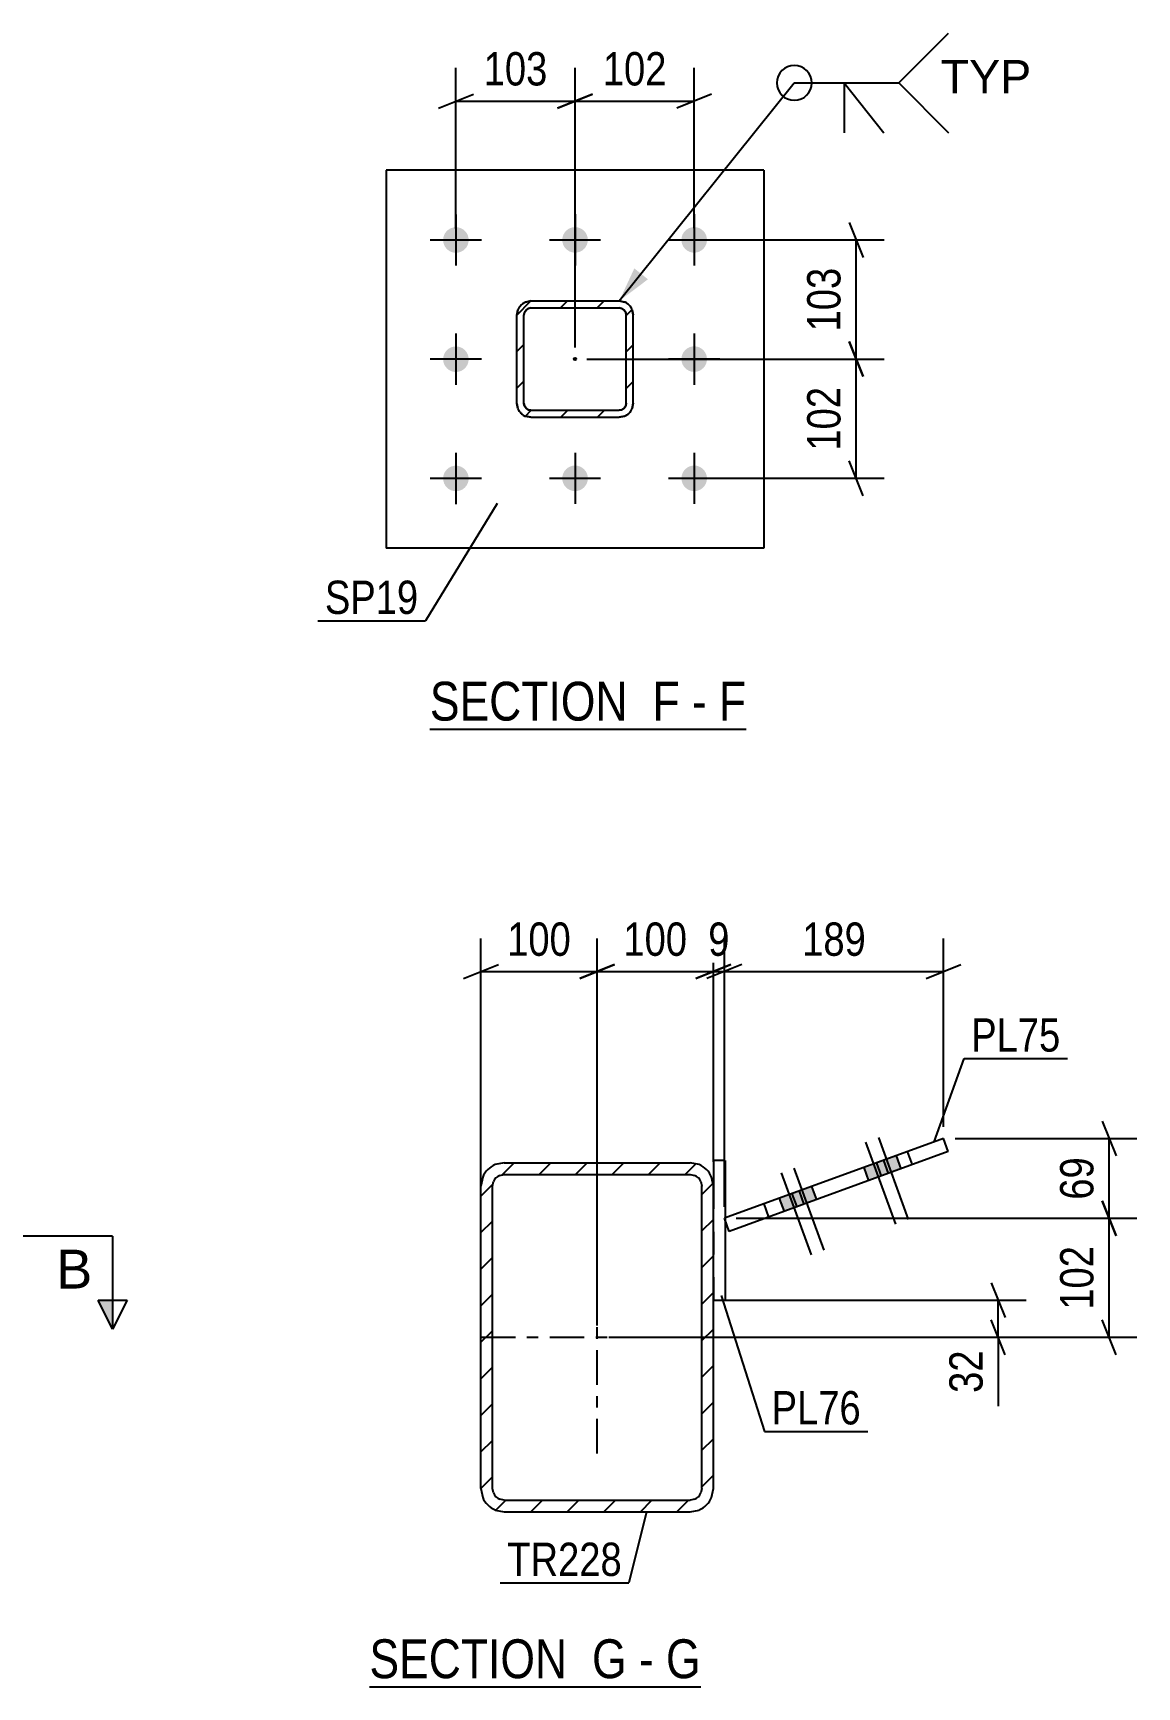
# Model space of a CAD drawing. Header units: millimetres. Extents: x -97 to 744, y -335 to 259.
# Drawn here: x 400.9 to 495.9, y -104.8 to 37.4 of the extents above; entities that cross this region are included whole.
import ezdxf

# ---------------------------------------------------------------- set-up
doc = ezdxf.new("R2010")
doc.units = ezdxf.units.MM
doc.linetypes.add('DXK_LINE_DOT2', pattern=[3.9198, 1.9599, -1.9599])
doc.linetypes.add('DXK_LINE_DOT3', pattern=[5.9187, 2.979, -0.9799, 0.9799, -0.9799])
doc.styles.add('Arial', font='ARIAL.TTF', dxfattribs={"height": 0.2})
doc.styles.add('Arial Narrow', font='ARIALN.TTF', dxfattribs={"height": 0.2})

# ---------------------------------------------------------------- blocks, each defined once
blk = doc.blocks.new('Unknown-761646924-16 - 5606')
at = {"color": 6, "linetype": 'Continuous'}
blk.add_line((435.05, -22.42), (462.26, -22.42), dxfattribs=at)
at = {"color": 0, "linetype": 'Continuous'}
for points in [[(453.15, -21.67), (453.15, -18.17), (435.05, -18.17), (435.05, -21.67)], [(456.55, -21.67), (456.55, -18.17), (454.2, -18.17), (454.2, -21.67)], [(458.87, -21.67), (458.87, -18.17), (457.6, -18.17), (457.6, -21.67)], [(462.26, -21.67), (462.26, -18.17), (459.92, -18.17), (459.92, -21.67)]]:
    blk.add_wipeout(points, dxfattribs=at)
at = {"color": 7, "linetype": 'Continuous', "style": 'Arial Narrow'}
for s, p in [('SECTION ', (435.05, -21.67)), ('F', (454.2, -21.67)), ('F', (459.92, -21.67)), ('-', (457.6, -21.67))]:
    blk.add_text(s, height=3.34, dxfattribs=at).set_placement(p)
blk = doc.blocks.new('Unknown-761646924-17 - 1376')
at = {"color": 6, "linetype": 'Continuous'}
blk.add_line((429.85, -104.75), (458.35, -104.75), dxfattribs=at)
at = {"color": 0, "linetype": 'Continuous'}
for points in [[(447.95, -104), (447.95, -100.5), (429.85, -100.5), (429.85, -104)], [(451.99, -104), (451.99, -100.5), (449, -100.5), (449, -104)], [(454.31, -104), (454.31, -100.5), (453.04, -100.5), (453.04, -104)], [(458.35, -104), (458.35, -100.5), (455.36, -100.5), (455.36, -104)]]:
    blk.add_wipeout(points, dxfattribs=at)
at = {"color": 7, "linetype": 'Continuous', "style": 'Arial Narrow'}
for s, p in [('SECTION ', (429.85, -104)), ('G', (449, -104)), ('G', (455.36, -104)), ('-', (453.04, -104))]:
    blk.add_text(s, height=3.34, dxfattribs=at).set_placement(p)
blk = doc.blocks.new('Part-761646924-5647 - 5606')
at = {"linetype": 'Continuous'}
h = blk.add_hatch(dxfattribs=at)
h.set_pattern_fill('', scale=0.7, style=0, pattern_type=0)
h.set_pattern_definition([(45, (443.743, 14.405), (-1.57154, 1.57154), [])])
h.paths.add_polyline_path([(451.34, 14.41), (443.74, 14.41), (443.28, 14.31), (442.89, 14.05), (442.63, 13.66), (442.54, 13.2), (442.54, 5.6), (442.63, 5.15), (442.89, 4.76), (443.28, 4.5), (443.74, 4.41), (451.34, 4.41), (451.8, 4.5), (452.19, 4.76), (452.45, 5.15), (452.54, 5.61), (452.54, 13.21), (452.45, 13.66), (452.19, 14.05), (451.8, 14.31)])
h.paths.add_polyline_path([(451.9, 13.43), (451.94, 13.21), (451.94, 5.61), (451.9, 5.38), (451.77, 5.18), (451.57, 5.05), (451.34, 5.01), (443.74, 5.01), (443.51, 5.05), (443.32, 5.18), (443.19, 5.38), (443.14, 5.6), (443.14, 13.2), (443.19, 13.43), (443.32, 13.63), (443.51, 13.76), (443.74, 13.81), (451.34, 13.81), (451.57, 13.76), (451.77, 13.63)])
blk.add_hatch(color=30, dxfattribs=at).paths.add_polyline_path([(447.54, 9.31, -1), (447.54, 9.51, -1)])
at = {"color": 7, "linetype": 'DXK_LINE_DOT2'}
for p, q in [((443.28, 14.31), (443.74, 14.41)), ((443.74, 14.41), (451.34, 14.41)), ((451.34, 14.41), (451.8, 14.31)), ((442.54, 13.2), (442.63, 13.66)), ((442.54, 5.6), (442.54, 13.2)), ((443.19, 13.43), (443.14, 13.2)), ((443.14, 5.6), (443.14, 13.2)), ((443.32, 13.63), (443.19, 13.43)), ((443.51, 13.76), (443.32, 13.63)), ((443.74, 13.81), (443.51, 13.76)), ((443.74, 13.81), (451.34, 13.81)), ((451.57, 13.76), (451.34, 13.81)), ((451.77, 13.63), (451.57, 13.76)), ((451.9, 13.43), (451.77, 13.63)), ((451.94, 13.21), (451.9, 13.43)), ((451.94, 5.61), (451.94, 13.21)), ((452.45, 13.66), (452.54, 13.21)), ((452.54, 5.61), (452.54, 13.21)), ((442.63, 5.15), (442.54, 5.6)), ((443.14, 5.6), (443.19, 5.38)), ((443.19, 5.38), (443.32, 5.18)), ((443.74, 4.41), (443.28, 4.5)), ((443.32, 5.18), (443.51, 5.05)), ((443.51, 5.05), (443.74, 5.01)), ((443.74, 5.01), (451.34, 5.01)), ((443.74, 4.41), (451.34, 4.41)), ((451.34, 5.01), (451.57, 5.05)), ((451.8, 4.5), (451.34, 4.41)), ((451.57, 5.05), (451.77, 5.18)), ((451.77, 5.18), (451.9, 5.38)), ((451.9, 5.38), (451.94, 5.61)), ((452.54, 5.61), (452.45, 5.15))]:
    blk.add_line(p, q, dxfattribs=at)
at = {"color": 2, "linetype": 'Continuous'}
for p, q in [((443.74, 14.41), (443.28, 14.31)), ((443.74, 14.41), (443.74, 14.41)), ((443.74, 14.41), (451.34, 14.41)), ((451.34, 14.41), (451.34, 14.41)), ((451.8, 14.31), (451.34, 14.41)), ((442.63, 13.66), (442.54, 13.2)), ((442.54, 13.2), (442.54, 13.2)), ((442.54, 5.6), (442.54, 13.2)), ((443.14, 13.2), (443.19, 13.43)), ((443.14, 13.2), (443.14, 13.2)), ((443.14, 5.6), (443.14, 13.2)), ((443.19, 13.43), (443.32, 13.63)), ((443.32, 13.63), (443.51, 13.76)), ((443.51, 13.76), (443.74, 13.81)), ((443.74, 13.81), (443.74, 13.81)), ((443.74, 13.81), (451.34, 13.81)), ((451.34, 13.81), (451.34, 13.81)), ((451.34, 13.81), (451.57, 13.76)), ((451.57, 13.76), (451.77, 13.63)), ((451.77, 13.63), (451.9, 13.43)), ((451.9, 13.43), (451.94, 13.21)), ((451.94, 13.21), (451.94, 13.21)), ((451.94, 5.61), (451.94, 13.21)), ((452.54, 13.21), (452.45, 13.66)), ((452.54, 13.21), (452.54, 13.21)), ((452.54, 5.61), (452.54, 13.21)), ((442.54, 5.6), (442.54, 5.6)), ((442.54, 5.6), (442.63, 5.15)), ((443.14, 5.6), (443.14, 5.6)), ((443.19, 5.38), (443.14, 5.6)), ((443.32, 5.18), (443.19, 5.38)), ((443.28, 4.5), (443.74, 4.41)), ((443.51, 5.05), (443.32, 5.18)), ((443.74, 5.01), (443.51, 5.05)), ((443.74, 5.01), (443.74, 5.01)), ((443.74, 5.01), (451.34, 5.01)), ((443.74, 4.41), (443.74, 4.41)), ((443.74, 4.41), (451.34, 4.41)), ((451.57, 5.05), (451.34, 5.01)), ((451.34, 5.01), (451.34, 5.01)), ((451.34, 4.41), (451.8, 4.5)), ((451.34, 4.41), (451.34, 4.41)), ((451.77, 5.18), (451.57, 5.05)), ((451.9, 5.38), (451.77, 5.18)), ((451.94, 5.61), (451.9, 5.38)), ((451.94, 5.61), (451.94, 5.61)), ((452.45, 5.15), (452.54, 5.61)), ((452.54, 5.61), (452.54, 5.61))]:
    blk.add_line(p, q, dxfattribs=at)
at = {"color": 7, "linetype": 'DXK_LINE_DOT3'}
blk.add_line((447.54, 9.41), (447.54, 9.41), dxfattribs=at)
at = {"color": 30, "linetype": 'DXK_LINE_DOT3'}
blk.add_line((447.54, 9.41), (447.54, 9.41), dxfattribs=at)
at = {"color": 30, "linetype": 'Continuous'}
blk.add_circle((447.54, 9.41), 0.1, dxfattribs=at)
at = {"color": 7, "linetype": 'DXK_LINE_DOT2'}
for centre, start, end in [((443.74, 13.2), 112.5008, 157.5008), ((451.34, 13.21), 22.5008, 67.5008), ((443.74, 5.6), 202.5008, 247.5008), ((451.34, 5.61), 292.5008, 337.5008)]:
    blk.add_arc(centre, 1.2, start, end, dxfattribs=at)
at = {"color": 2, "linetype": 'Continuous'}
for centre, start, end in [((443.74, 13.2), 112.5008, 157.5008), ((451.34, 13.21), 22.5008, 67.5008), ((443.74, 5.6), 202.5008, 247.5008), ((451.34, 5.61), 292.5008, 337.5008)]:
    blk.add_arc(centre, 1.2, start, end, dxfattribs=at)
blk = doc.blocks.new('Part-761646924-5652 - 5606')
at = {"color": 2, "linetype": 'Continuous'}
for p, q in [((463.79, 25.66), (431.29, 25.65)), ((431.29, 25.65), (431.29, -6.85)), ((463.79, 25.66), (463.79, -6.84)), ((463.79, -6.84), (431.29, -6.85))]:
    blk.add_line(p, q, dxfattribs=at)
blk = doc.blocks.new('Bolt-761646924-5715 - 5606')
at = {"linetype": 'Continuous'}
for points in [[(437.29, 18.55, -1), (437.29, 20.75, -1)], [(447.54, 18.56, -1), (447.54, 20.76, -1)], [(457.79, 18.56, -1), (457.79, 20.76, -1)], [(437.29, 8.3, -1), (437.29, 10.5, -1)], [(457.79, 8.31, -1), (457.79, 10.51, -1)], [(437.29, -1.95, -1), (437.29, 0.25, -1)], [(447.54, -1.94, -1), (447.54, 0.26, -1)], [(457.79, -1.94, -1), (457.79, 0.26, -1)]]:
    blk.add_hatch(color=1, dxfattribs=at).paths.add_polyline_path(points)
at = {"color": 1, "linetype": 'Continuous'}
for p, q in [((437.29, 21.85), (437.29, 17.45)), ((447.54, 21.86), (447.54, 17.46)), ((457.79, 21.86), (457.79, 17.46)), ((439.49, 19.65), (435.09, 19.65)), ((449.74, 19.65), (445.34, 19.65)), ((459.99, 19.65), (455.59, 19.65)), ((437.29, 11.6), (437.29, 7.2)), ((457.79, 11.61), (457.79, 7.21)), ((439.49, 9.4), (435.09, 9.4)), ((459.99, 9.41), (455.59, 9.41)), ((437.29, 1.35), (437.29, -3.05)), ((447.54, 1.36), (447.54, -3.04)), ((457.79, 1.36), (457.79, -3.04)), ((439.49, -0.85), (435.09, -0.85)), ((449.74, -0.85), (445.34, -0.85)), ((459.99, -0.85), (455.59, -0.85))]:
    blk.add_line(p, q, dxfattribs=at)
blk = doc.blocks.new('Part-761646924-1511 - 1376')
at = {"linetype": 'Continuous'}
h = blk.add_hatch(dxfattribs=at)
h.set_pattern_fill('', scale=0.7, style=0, pattern_type=0)
h.set_pattern_definition([(45, (439.4433, -87.6905), (-1.57154, 1.57154), [])])
h.paths.add_polyline_path([(439.44, -61.69), (439.44, -87.69), (439.6, -88.46), (440.03, -89.1), (440.68, -89.54), (441.44, -89.69), (457.44, -89.69), (458.21, -89.54), (458.86, -89.1), (459.29, -88.46), (459.44, -87.69), (459.44, -61.69), (459.29, -60.93), (458.86, -60.28), (458.21, -59.84), (457.44, -59.69), (441.44, -59.69), (440.68, -59.84), (440.03, -60.28), (439.6, -60.93)])
h.paths.add_polyline_path([(440.74, -60.98), (441.06, -60.77), (441.44, -60.69), (457.44, -60.69), (457.83, -60.77), (458.15, -60.98), (458.37, -61.31), (458.44, -61.69), (458.44, -87.69), (458.37, -88.07), (458.15, -88.4), (457.83, -88.61), (457.44, -88.69), (441.44, -88.69), (441.06, -88.61), (440.74, -88.4), (440.52, -88.07), (440.44, -87.69), (440.44, -61.69), (440.52, -61.31)])
at = {"color": 2, "linetype": 'Continuous'}
for p, q in [((441.44, -59.69), (440.68, -59.84)), ((441.44, -59.69), (457.44, -59.69)), ((458.21, -59.84), (457.44, -59.69)), ((439.6, -60.93), (439.44, -61.69)), ((441.06, -60.77), (441.44, -60.69)), ((441.44, -60.69), (457.44, -60.69)), ((457.44, -60.69), (457.83, -60.77)), ((459.44, -61.69), (459.29, -60.93)), ((439.44, -87.69), (439.44, -61.69)), ((440.44, -61.69), (440.52, -61.31)), ((440.44, -87.69), (440.44, -61.69)), ((458.37, -61.31), (458.44, -61.69)), ((458.44, -87.69), (458.44, -61.69)), ((459.44, -87.69), (459.44, -61.69)), ((439.44, -87.69), (439.6, -88.46)), ((440.52, -88.07), (440.44, -87.69)), ((458.44, -87.69), (458.37, -88.07)), ((459.29, -88.46), (459.44, -87.69)), ((440.68, -89.54), (441.44, -89.69)), ((441.44, -88.69), (441.06, -88.61)), ((441.44, -88.69), (457.44, -88.69)), ((457.83, -88.61), (457.44, -88.69)), ((457.44, -89.69), (458.21, -89.54)), ((441.44, -89.69), (457.44, -89.69))]:
    blk.add_line(p, q, dxfattribs=at)
at = {"color": 7, "linetype": 'DXK_LINE_DOT3'}
for p, q in [((449.44, -84.69), (449.44, -64.69)), ((439.44, -74.69), (459.44, -74.69))]:
    blk.add_line(p, q, dxfattribs=at)
at = {"color": 2, "linetype": 'Continuous'}
for centre, radius, start, end in [((441.44, -61.69), 2, 112.5, 157.5), ((441.44, -61.69), 1, 112.5, 157.5), ((457.44, -61.69), 1, 22.5, 67.5), ((457.44, -61.69), 2, 22.5, 67.5), ((441.44, -87.69), 1, 202.5, 247.5), ((457.44, -87.69), 1, 292.5, 337.5), ((441.44, -87.69), 2, 202.5, 247.5), ((457.44, -87.69), 2, 292.5, 337.5)]:
    blk.add_arc(centre, radius, start, end, dxfattribs=at)
blk = doc.blocks.new('Part-761646924-1423 - 1376')
at = {"color": 2, "linetype": 'Continuous'}
for p, q in [((459.44, -59.5), (459.44, -61.69)), ((460.44, -59.5), (459.44, -59.5)), ((460.44, -59.5), (460.44, -71.5)), ((459.44, -71.5), (460.44, -71.5))]:
    blk.add_line(p, q, dxfattribs=at)
at = {"color": 7, "linetype": 'DXK_LINE_DOT2'}
blk.add_line((459.44, -61.69), (459.44, -71.5), dxfattribs=at)
blk = doc.blocks.new('Part-761646924-1456 - 1376')
at = {"color": 2, "linetype": 'Continuous'}
for p, q in [((479.24, -57.6), (460.39, -64.46)), ((479.65, -58.73), (479.24, -57.6)), ((479.65, -58.73), (460.8, -65.59)), ((464.22, -64.35), (463.81, -63.22)), ((460.8, -65.59), (460.39, -64.46))]:
    blk.add_line(p, q, dxfattribs=at)
at = {"color": 7, "linetype": 'DXK_LINE_DOT2'}
blk.add_line((476.56, -59.86), (476.15, -58.73), dxfattribs=at)
blk = doc.blocks.new('Bolt-761646924-1475 - 1376')
at = {"linetype": 'Continuous'}
for points in [[(474.07, -59.49), (472.38, -60.1), (472.79, -61.23), (474.48, -60.61)], [(475.16, -59.09), (473.47, -59.71), (473.88, -60.83), (475.57, -60.22)], [(466.81, -62.13), (465.11, -62.75), (465.52, -63.87), (467.22, -63.26)], [(467.89, -61.73), (466.2, -62.35), (466.61, -63.48), (468.3, -62.86)]]:
    blk.add_hatch(color=1, dxfattribs=at).paths.add_polyline_path(points)
at = {"color": 1, "linetype": 'Continuous'}
for p, q in [((472.54, -57.91), (475.11, -64.96)), ((473.63, -57.52), (476.19, -64.57)), ((473.47, -59.71), (473.88, -60.83)), ((474.07, -59.49), (474.48, -60.61)), ((475.16, -59.09), (475.57, -60.22)), ((465.28, -60.56), (467.84, -67.61)), ((466.36, -60.16), (468.93, -67.21)), ((472.38, -60.1), (472.79, -61.23)), ((466.2, -62.35), (466.61, -63.48)), ((466.81, -62.13), (467.22, -63.26)), ((467.89, -61.73), (468.3, -62.86)), ((465.11, -62.75), (465.52, -63.87))]:
    blk.add_line(p, q, dxfattribs=at)
blk = doc.blocks.new('StraightDimension-761646924-11415 - 5606')
at = {"color": 7, "linetype": 'Continuous'}
for p, q in [((447.54, 10.41), (447.54, 34.44)), ((457.79, 20.66), (457.79, 34.44)), ((446.04, 30.99), (449.04, 32.19)), ((447.54, 31.59), (457.79, 31.59)), ((459.29, 32.19), (456.29, 30.99))]:
    blk.add_line(p, q, dxfattribs=at)
at = {"color": 0}
blk.add_wipeout([(456.01, 32.34), (456.01, 36.54), (449.33, 36.54), (449.33, 32.34)], dxfattribs=at)
at = {"color": 3, "style": 'Arial Narrow'}
blk.add_text('102', height=2.863, dxfattribs=at).set_placement((449.93, 32.94))
blk = doc.blocks.new('StraightDimension-761646924-5744 - 5606')
at = {"color": 7, "linetype": 'Continuous'}
for p, q in [((471.12, 10.91), (472.32, 7.91)), ((448.54, 9.41), (474.12, 9.41)), ((471.72, -0.84), (471.72, 9.41)), ((472.32, -2.34), (471.12, 0.66)), ((458.79, -0.84), (474.12, -0.84))]:
    blk.add_line(p, q, dxfattribs=at)
at = {"color": 0}
blk.add_wipeout([(470.97, 7.62), (466.77, 7.62), (466.77, 0.94), (470.97, 0.94)], dxfattribs=at)
at = {"color": 3, "style": 'Arial Narrow'}
blk.add_text('102', height=2.863, rotation=90.0002, dxfattribs=at).set_placement((470.37, 1.54))
blk = doc.blocks.new('StraightDimension-761646924-5754 - 5606')
at = {"color": 7, "linetype": 'Continuous'}
for p, q in [((471.12, 21.16), (472.32, 18.16)), ((458.79, 19.66), (474.12, 19.66)), ((471.72, 9.41), (471.72, 19.66)), ((472.32, 7.91), (471.12, 10.91)), ((448.54, 9.41), (474.12, 9.41))]:
    blk.add_line(p, q, dxfattribs=at)
at = {"color": 0}
blk.add_wipeout([(470.97, 17.87), (466.77, 17.87), (466.77, 11.19), (470.97, 11.19)], dxfattribs=at)
at = {"color": 3, "style": 'Arial Narrow'}
blk.add_text('103', height=2.863, rotation=90.0002, dxfattribs=at).set_placement((470.37, 11.79))
blk = doc.blocks.new('StraightDimension-761646924-11416 - 5606')
at = {"color": 7, "linetype": 'Continuous'}
for p, q in [((437.29, 20.65), (437.29, 34.44)), ((447.54, 10.41), (447.54, 34.44)), ((435.79, 30.99), (438.79, 32.19)), ((437.29, 31.59), (447.54, 31.59)), ((449.04, 32.19), (446.04, 30.99))]:
    blk.add_line(p, q, dxfattribs=at)
at = {"color": 0}
blk.add_wipeout([(445.76, 32.34), (445.76, 36.54), (439.08, 36.54), (439.08, 32.34)], dxfattribs=at)
at = {"color": 3, "style": 'Arial Narrow'}
blk.add_text('103', height=2.863, dxfattribs=at).set_placement((439.68, 32.94))
blk = doc.blocks.new('StraightDimension-761646924-1555 - 1376')
at = {"color": 7, "linetype": 'Continuous'}
for p, q in [((483.35, -70), (484.55, -73)), ((460.44, -71.5), (486.35, -71.5)), ((483.95, -74.69), (483.95, -71.5)), ((484.55, -76.19), (483.35, -73.19)), ((450.44, -74.69), (486.35, -74.69)), ((483.95, -74.69), (483.95, -80.6)), ((483.95, -74.69), (483.95, -80.6))]:
    blk.add_line(p, q, dxfattribs=at)
at = {"color": 0}
blk.add_wipeout([(483.2, -75.22), (479, -75.22), (479, -80.07), (483.2, -80.07)], dxfattribs=at)
at = {"color": 3, "style": 'Arial Narrow'}
blk.add_text('32', height=2.863, rotation=90.0002, dxfattribs=at).set_placement((482.6, -79.47))
blk = doc.blocks.new('StraightDimension-761646924-1581 - 1376')
at = {"color": 7, "linetype": 'Continuous'}
for p, q in [((492.88, -62.96), (494.08, -65.96)), ((461.39, -64.46), (495.88, -64.46)), ((493.48, -74.69), (493.48, -64.46)), ((494.08, -76.19), (492.88, -73.19)), ((450.44, -74.69), (495.88, -74.69))]:
    blk.add_line(p, q, dxfattribs=at)
at = {"color": 0}
blk.add_wipeout([(492.73, -66.24), (488.53, -66.24), (488.53, -72.92), (492.73, -72.92)], dxfattribs=at)
at = {"color": 3, "style": 'Arial Narrow'}
blk.add_text('102', height=2.863, rotation=90.0002, dxfattribs=at).set_placement((492.13, -72.32))
blk = doc.blocks.new('StraightDimension-761646924-1602 - 1376')
at = {"color": 7, "linetype": 'Continuous'}
for p, q in [((492.88, -56.1), (494.08, -59.1)), ((480.24, -57.6), (495.88, -57.6)), ((493.48, -64.46), (493.48, -57.6)), ((494.08, -65.96), (492.88, -62.96)), ((461.39, -64.46), (495.88, -64.46))]:
    blk.add_line(p, q, dxfattribs=at)
at = {"color": 0}
blk.add_wipeout([(492.73, -58.61), (488.53, -58.61), (488.53, -63.46), (492.73, -63.46)], dxfattribs=at)
at = {"color": 3, "style": 'Arial Narrow'}
blk.add_text('69', height=2.863, rotation=90.0002, dxfattribs=at).set_placement((492.13, -62.86))
blk = doc.blocks.new('StraightDimension-761646924-1611 - 1376')
at = {"color": 7, "linetype": 'Continuous'}
for p, q in [((439.44, -62.45), (439.44, -40.39)), ((449.44, -73.69), (449.44, -40.39)), ((437.94, -43.84), (440.94, -42.64)), ((450.94, -42.64), (447.94, -43.84)), ((439.44, -43.24), (449.44, -43.24))]:
    blk.add_line(p, q, dxfattribs=at)
at = {"color": 0}
blk.add_wipeout([(447.79, -42.49), (447.79, -38.29), (441.1, -38.29), (441.1, -42.49)], dxfattribs=at)
at = {"color": 3, "style": 'Arial Narrow'}
blk.add_text('100', height=2.863, dxfattribs=at).set_placement((441.7, -41.89))
blk = doc.blocks.new('StraightDimension-761646924-1632 - 1376')
at = {"color": 7, "linetype": 'Continuous'}
for p, q in [((449.44, -73.69), (449.44, -40.39)), ((459.44, -59.61), (459.44, -40.39)), ((447.94, -43.84), (450.94, -42.64)), ((460.94, -42.64), (457.94, -43.84)), ((449.44, -43.24), (459.44, -43.24))]:
    blk.add_line(p, q, dxfattribs=at)
at = {"color": 0}
blk.add_wipeout([(457.79, -42.49), (457.79, -38.29), (451.1, -38.29), (451.1, -42.49)], dxfattribs=at)
at = {"color": 3, "style": 'Arial Narrow'}
blk.add_text('100', height=2.863, dxfattribs=at).set_placement((451.7, -41.89))
blk = doc.blocks.new('StraightDimension-761646924-1655 - 1376')
at = {"color": 7, "linetype": 'Continuous'}
for p, q in [((459.44, -59.61), (459.44, -40.39)), ((460.39, -63.46), (460.39, -40.39)), ((457.94, -43.84), (460.94, -42.64)), ((461.89, -42.64), (458.89, -43.84)), ((459.44, -43.24), (460.39, -43.24))]:
    blk.add_line(p, q, dxfattribs=at)
at = {"color": 0}
blk.add_wipeout([(461.43, -42.49), (461.43, -38.29), (458.4, -38.29), (458.4, -42.49)], dxfattribs=at)
at = {"color": 3, "style": 'Arial Narrow'}
blk.add_text('9', height=2.86, dxfattribs=at).set_placement((459, -41.89))
blk = doc.blocks.new('StraightDimension-761646924-1670 - 1376')
at = {"color": 7, "linetype": 'Continuous'}
for p, q in [((460.39, -63.46), (460.39, -40.39)), ((479.24, -56.6), (479.24, -40.39)), ((461.89, -42.64), (458.89, -43.84)), ((477.74, -43.84), (480.74, -42.64)), ((460.39, -43.24), (479.24, -43.24))]:
    blk.add_line(p, q, dxfattribs=at)
at = {"color": 0}
blk.add_wipeout([(473.16, -42.49), (473.16, -38.29), (466.48, -38.29), (466.48, -42.49)], dxfattribs=at)
at = {"color": 3, "style": 'Arial Narrow'}
blk.add_text('189', height=2.863, dxfattribs=at).set_placement((467.08, -41.89))
blk = doc.blocks.new('SectionMark-761646924-3423 - 1692')
at = {"linetype": 'Continuous'}
blk.add_hatch(color=6, dxfattribs=at).paths.add_polyline_path([(406.51, -71.5), (407.76, -71.5), (407.76, -74)])
at = {"color": 6, "linetype": 'Continuous'}
for p, q in [((407.76, -66), (399.76, -66)), ((407.76, -66), (407.76, -74)), ((406.51, -71.5), (409.01, -71.5)), ((407.76, -74), (406.51, -71.5)), ((409.01, -71.5), (407.76, -74))]:
    blk.add_line(p, q, dxfattribs=at)
at = {"color": 0, "linetype": 'Continuous'}
blk.add_wipeout([(406.01, -70.5), (406.01, -67), (402.9, -67), (402.9, -70.5)], dxfattribs=at)
at = {"color": 3, "linetype": 'Continuous', "style": 'Arial'}
blk.add_text('B', height=3.34, dxfattribs=at).set_placement((402.9, -70.5))
blk = doc.blocks.new('Mark-761646924-5648 - 5606')
at = {"color": 0}
blk.add_wipeout([(434.06, -12.5), (434.06, -9.5), (426.02, -9.5), (426.02, -12.5)], dxfattribs=at)
blk.add_wipeout([(434.06, -12.5), (434.06, -9.5), (426.02, -9.5), (426.02, -12.5)], dxfattribs=at)
at = {"color": 30, "linetype": 'Continuous'}
for p in [(440.83, -3), (425.42, -13.1)]:
    blk.add_line(p, (434.66, -13.1), dxfattribs=at)
at = {"color": 3, "style": 'Arial Narrow'}
blk.add_text('SP19', height=2.863, dxfattribs=at).set_placement((426.02, -12.5))
blk = doc.blocks.new('WeldMark-761646924-5764 - 5606')
at = {"linetype": 'Continuous'}
blk.add_hatch(color=30, dxfattribs=at).paths.add_polyline_path([(453.81, 16.27), (451.34, 14.41), (452.64, 17.21)])
at = {"color": 30, "linetype": 'Continuous'}
for p, q in [((451.34, 14.41), (466.4, 33.16)), ((466.4, 33.16), (475.4, 33.16))]:
    blk.add_line(p, q, dxfattribs=at)
at = {"color": 3, "linetype": 'Continuous'}
for q in [(474.11, 28.87), (470.68, 28.87)]:
    blk.add_line((470.68, 33.16), q, dxfattribs=at)
for start, end in [(90, 270), (270, 90)]:
    blk.add_arc((466.4, 33.16), 1.5, start, end, dxfattribs=at)
at = {"color": 0, "linetype": 'Continuous'}
blk.add_wipeout([(486.77, 32.26), (486.77, 35.26), (479, 35.26), (479, 32.26)], dxfattribs=at)
blk.add_wipeout([(486.77, 32.26), (486.77, 35.26), (479, 35.26), (479, 32.26)], dxfattribs=at)
at = {"color": 3, "linetype": 'Continuous'}
for q in [(479.68, 37.44), (479.68, 28.87)]:
    blk.add_line((475.4, 33.16), q, dxfattribs=at)
at = {"color": 3, "linetype": 'Continuous', "style": 'Arial'}
blk.add_text('TYP', height=2.865, dxfattribs=at).set_placement((479, 32.26))
blk = doc.blocks.new('Mark-761646924-1418 - 1376')
at = {"color": 0}
blk.add_wipeout([(472.12, -82.18), (472.12, -79.18), (464.45, -79.18), (464.45, -82.18)], dxfattribs=at)
blk.add_wipeout([(472.12, -82.18), (472.12, -79.18), (464.45, -79.18), (464.45, -82.18)], dxfattribs=at)
at = {"color": 30, "linetype": 'Continuous'}
for p, q in [((460.12, -71.09), (463.85, -82.78)), ((463.85, -82.78), (472.72, -82.78))]:
    blk.add_line(p, q, dxfattribs=at)
at = {"color": 3, "style": 'Arial Narrow'}
blk.add_text('PL76', height=2.863, dxfattribs=at).set_placement((464.45, -82.18))
blk = doc.blocks.new('Mark-761646924-1452 - 1376')
at = {"color": 0}
blk.add_wipeout([(489.3, -50.13), (489.3, -47.13), (481.62, -47.13), (481.62, -50.13)], dxfattribs=at)
blk.add_wipeout([(489.3, -50.13), (489.3, -47.13), (481.62, -47.13), (481.62, -50.13)], dxfattribs=at)
at = {"color": 30, "linetype": 'Continuous'}
for p, q in [((478.42, -57.9), (481.02, -50.73)), ((481.02, -50.73), (489.9, -50.73))]:
    blk.add_line(p, q, dxfattribs=at)
at = {"color": 3, "style": 'Arial Narrow'}
blk.add_text('PL75', height=2.863, dxfattribs=at).set_placement((481.62, -50.13))
blk = doc.blocks.new('Mark-761646924-1507 - 1376')
at = {"color": 0}
blk.add_wipeout([(451.58, -95.21), (451.58, -92.21), (441.71, -92.21), (441.71, -95.21)], dxfattribs=at)
blk.add_wipeout([(451.58, -95.21), (451.58, -92.21), (441.71, -92.21), (441.71, -95.21)], dxfattribs=at)
at = {"color": 30, "linetype": 'Continuous'}
for p in [(453.69, -89.69), (441.11, -95.81)]:
    blk.add_line(p, (452.18, -95.81), dxfattribs=at)
at = {"color": 3, "style": 'Arial Narrow'}
blk.add_text('TR228', height=2.863, dxfattribs=at).set_placement((441.71, -95.21))

msp = doc.modelspace()

# ---------------------------------------------------------------- block references
for name in ['Part-761646924-5652 - 5606', 'Bolt-761646924-5715 - 5606', 'Part-761646924-5647 - 5606', 'Unknown-761646924-16 - 5606', 'Part-761646924-1456 - 1376', 'Bolt-761646924-1475 - 1376', 'Part-761646924-1511 - 1376', 'Part-761646924-1423 - 1376', 'SectionMark-761646924-3423 - 1692', 'Unknown-761646924-17 - 1376']:
    msp.add_blockref(name, (0, 0))

# ---------------------------------------------------------------- next in the draw order: block references
for name in ['StraightDimension-761646924-11415 - 5606', 'Mark-761646924-5648 - 5606', 'StraightDimension-761646924-1555 - 1376', 'Mark-761646924-1507 - 1376']:
    msp.add_blockref(name, (0, 0))

# ---------------------------------------------------------------- next in the draw order: block references
for name in ['StraightDimension-761646924-5744 - 5606', 'StraightDimension-761646924-1581 - 1376']:
    msp.add_blockref(name, (0, 0))

# ---------------------------------------------------------------- next in the draw order: block references
for name in ['StraightDimension-761646924-5754 - 5606', 'StraightDimension-761646924-1611 - 1376', 'StraightDimension-761646924-1602 - 1376']:
    msp.add_blockref(name, (0, 0))

# ---------------------------------------------------------------- next in the draw order: block references
for name in ['WeldMark-761646924-5764 - 5606', 'StraightDimension-761646924-11416 - 5606', 'StraightDimension-761646924-1632 - 1376']:
    msp.add_blockref(name, (0, 0))

# ---------------------------------------------------------------- next in the draw order: block references
for name in ['StraightDimension-761646924-1655 - 1376', 'Mark-761646924-1418 - 1376']:
    msp.add_blockref(name, (0, 0))

# ---------------------------------------------------------------- next in the draw order: block references
msp.add_blockref('StraightDimension-761646924-1670 - 1376', (0, 0))

# ---------------------------------------------------------------- next in the draw order: block references
msp.add_blockref('Mark-761646924-1452 - 1376', (0, 0))

doc.saveas('drawing.dxf')
